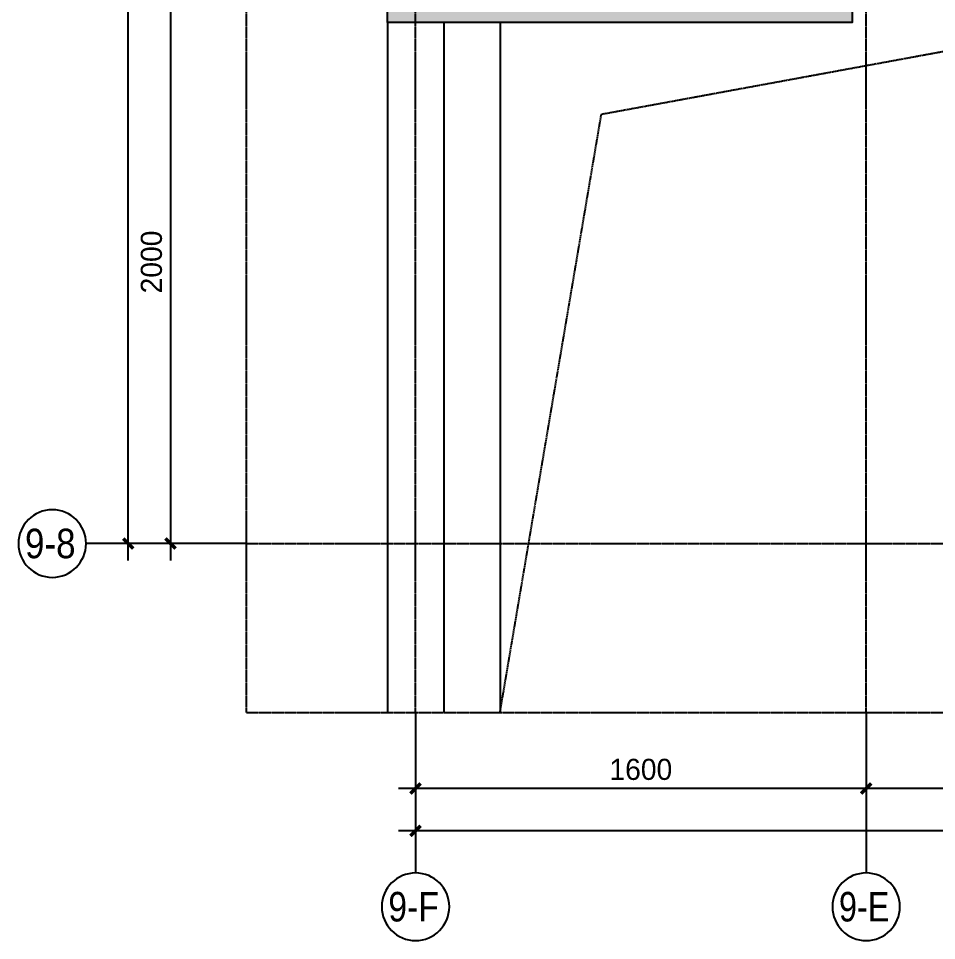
# Model space of a CAD drawing. Header units: millimetres. Extents: x 590 to 34010, y 590 to 7410.
# Drawn here: x 20590 to 23850, y 590 to 3865 of the extents above; entities that cross this region are included whole.
import ezdxf
from ezdxf.enums import TextEntityAlignment as Align

# ---------------------------------------------------------------- set-up
doc = ezdxf.new("R2010")
doc.units = ezdxf.units.MM
doc.header["$PDMODE"] = 35
doc.linetypes.add('Pbo-Center', pattern=[9, 6, -1, 1, -1])
doc.linetypes.add('Pbo-Dashed', pattern=[3.75, 2.5, -1.25])
doc.layers.get('0').update_dxf_attribs({"color": 14})
doc.layers.get('DEFPOINTS').update_dxf_attribs({"color": 5})
for name, color, linetype in [('!PboDS-Stair', 30, 'Continuous'), ('!PboGS-13Light-Center', 134, 'Pbo-Center'), ('!PboGS-Dim', 50, 'Continuous'), ('!PboPL-AxisNumber', 150, 'Continuous'), ('!PboPL-Column', 182, 'Continuous'), ('!PboPL-Grid', 124, 'Pbo-Center'), ('!PboPL-Opening', 250, 'Pbo-Dashed'), ('!PboPL-ShadeDark', 251, 'Continuous'), ('!PboPL-TXT25', 40, 'Continuous'), ('!PboRC-18Norm', 30, 'Continuous')]:
    doc.layers.add(name, color=color, linetype=linetype)
doc.styles.add('!PYH.V2008_EN', font='')
doc.styles.add('!赫思Norm', font='赫思StyleNormEN.SHX', dxfattribs={"width": 0.9, "bigfont": '赫思StyleDimTextCN.SHX'})
doc.styles.get('!PYH.V2008_EN').set_extended_font_data('赫思深化DWG.CN繁')
doc.dimstyles.new('!PboMS-30', dxfattribs={"dimscale": 30, "dimtxt": 2.5, "dimasz": 1.2, "dimexe": 2, "dimexo": 2, "dimgap": 1, "dimtad": 1, "dimdec": 0, "dimdsep": 46, "dimtxsty": '!PYH.V2008_EN', "dimblk": 'ARCHTICK', "dimcen": 1, "dimdle": 2, "dimclrd": 44, "dimclre": 44, "dimclrt": 256, "dimadec": 1, "dimazin": 2, "dimtfac": 1, "dimtdec": 0, "dimtix": 1, "dimtmove": 2, "dimatfit": 1, "dimldrblk": '!PYH_DIM.ARCHTICK', "dimfxl": 5, "dimfxlon": 1, "dimtolj": 1, "dimtzin": 0, "dimlwd": -1, "dimlwe": -1, "dimarcsym": 0})

# ---------------------------------------------------------------- blocks, each defined once
blk = doc.blocks.new('_ArchTick')
at = {"const_width": 0.35}
blk.add_lwpolyline([(0.5, 0.5), (-0.5, -0.5)], dxfattribs=at)
blk = doc.blocks.new('*D104')
at = {"layer": '!PboGS-Dim', "color": 44, "transparency": 16777216}
for p, q in [((22000, 1130), (22000, 920)), ((31100, 1130), (31100, 920)), ((31160, 980), (21940, 980))]:
    blk.add_line(p, q, dxfattribs=at)
at = {"layer": 'DEFPOINTS', "color": 0, "transparency": 16777216}
for p in [(22000, 1400), (31100, 1400), (22000, 980)]:
    blk.add_point(p, dxfattribs=at)
at = {"layer": '!PboGS-Dim', "color": 44, "transparency": 16777216, "xscale": 36, "yscale": 36, "zscale": 36, "rotation": 180}
blk.add_blockref('_ArchTick', (22000, 980), dxfattribs=at)
at = {"layer": '!PboGS-Dim', "color": 44, "transparency": 16777216, "xscale": 36, "yscale": 36, "zscale": 36}
blk.add_blockref('_ArchTick', (31100, 980), dxfattribs=at)
at = {"layer": '!PboGS-Dim', "transparency": 16777216, "insert": (26550, 1047.5), "char_height": 75, "attachment_point": 5, "style": '!PYH.V2008_EN'}
blk.add_mtext('\\A1;9100', dxfattribs=at)
blk = doc.blocks.new('!PYH_DIM.ARCHTICK')
blk.add_lwpolyline([(0, 0, 0, 0, 0), (-0.964, -1.149, 0.4, 0.25, 0), (0, 0, 0.25, 0.4, 0), (-0.964, 1.149, 0, 0, 0), (0, 0, 0, 0, 0), (-1.635, 0, 0, 0, 0)], format="xyseb")
blk = doc.blocks.new('!pbo_grid201706_blkSC')
blk.add_circle((0, 0), 4)
at = {"layer": '!PboPL-TXT25', "style": '!赫思Norm', "width": 1.599118}
blk.add_attdef('A', text='', height=3.5, dxfattribs=at).set_placement((-2.76, -1.65), (3.22, -1.65), align=Align.FIT)
blk = doc.blocks.new('*D103')
at = {"layer": '!PboGS-Dim', "color": 44, "transparency": 16777216}
for p, q in [((20980, 1940), (20980, 6060)), ((21130, 6000), (20920, 6000)), ((21130, 2000), (20920, 2000))]:
    blk.add_line(p, q, dxfattribs=at)
at = {"layer": 'DEFPOINTS', "color": 0, "transparency": 16777216}
for p in [(20980, 6000), (21400, 6000), (21400, 2000)]:
    blk.add_point(p, dxfattribs=at)
at = {"layer": '!PboGS-Dim', "color": 44, "transparency": 16777216, "xscale": 36, "yscale": 36, "zscale": 36}
for p, rotation in [((20980, 6000), 90), ((20980, 2000), 270)]:
    blk.add_blockref('_ArchTick', p, dxfattribs=dict(at, rotation=rotation))
at = {"layer": '!PboGS-Dim', "transparency": 16777216, "insert": (20912.5, 4000), "char_height": 75, "attachment_point": 5, "rotation": 90, "style": '!PYH.V2008_EN'}
blk.add_mtext('\\A1;4000', dxfattribs=at)
blk = doc.blocks.new('*D90')
at = {"layer": '!PboGS-Dim', "color": 44, "transparency": 16777216}
for p, q in [((21130, 4060), (21130, 1940)), ((21280, 4000), (21070, 4000)), ((21280, 2000), (21070, 2000))]:
    blk.add_line(p, q, dxfattribs=at)
at = {"layer": 'DEFPOINTS', "color": 0, "transparency": 16777216}
for p in [(21400, 4000), (21130, 2000), (21400, 2000)]:
    blk.add_point(p, dxfattribs=at)
at = {"layer": '!PboGS-Dim', "color": 44, "transparency": 16777216, "xscale": 36, "yscale": 36, "zscale": 36}
for p, rotation in [((21130, 4000), 90), ((21130, 2000), 270)]:
    blk.add_blockref('_ArchTick', p, dxfattribs=dict(at, rotation=rotation))
at = {"layer": '!PboGS-Dim', "transparency": 16777216, "insert": (21062.5, 3000), "char_height": 75, "attachment_point": 5, "rotation": 90, "style": '!PYH.V2008_EN'}
blk.add_mtext('\\A1;2000', dxfattribs=at)
blk = doc.blocks.new('*D100')
at = {"layer": '!PboGS-Dim', "color": 44, "transparency": 16777216}
for p, q in [((23600, 1280), (23600, 1070)), ((24800, 1280), (24800, 1070)), ((24860, 1130), (23540, 1130))]:
    blk.add_line(p, q, dxfattribs=at)
at = {"layer": 'DEFPOINTS', "color": 0, "transparency": 16777216}
for p in [(23600, 1400), (24800, 1400), (23600, 1130)]:
    blk.add_point(p, dxfattribs=at)
at = {"layer": '!PboGS-Dim', "color": 44, "transparency": 16777216, "xscale": 36, "yscale": 36, "zscale": 36, "rotation": 180}
blk.add_blockref('_ArchTick', (23600, 1130), dxfattribs=at)
at = {"layer": '!PboGS-Dim', "color": 44, "transparency": 16777216, "xscale": 36, "yscale": 36, "zscale": 36}
blk.add_blockref('_ArchTick', (24800, 1130), dxfattribs=at)
at = {"layer": '!PboGS-Dim', "transparency": 16777216, "insert": (24200, 1197.5), "char_height": 75, "attachment_point": 5, "style": '!PYH.V2008_EN'}
blk.add_mtext('\\A1;1200', dxfattribs=at)
blk = doc.blocks.new('*D101')
at = {"layer": '!PboGS-Dim', "color": 44, "transparency": 16777216}
for p, q in [((22000, 1280), (22000, 1070)), ((23600, 1280), (23600, 1070)), ((23660, 1130), (21940, 1130))]:
    blk.add_line(p, q, dxfattribs=at)
at = {"layer": 'DEFPOINTS', "color": 0, "transparency": 16777216}
for p in [(22000, 1400), (23600, 1400), (22000, 1130)]:
    blk.add_point(p, dxfattribs=at)
at = {"layer": '!PboGS-Dim', "color": 44, "transparency": 16777216, "xscale": 36, "yscale": 36, "zscale": 36, "rotation": 180}
blk.add_blockref('_ArchTick', (22000, 1130), dxfattribs=at)
at = {"layer": '!PboGS-Dim', "color": 44, "transparency": 16777216, "xscale": 36, "yscale": 36, "zscale": 36}
blk.add_blockref('_ArchTick', (23600, 1130), dxfattribs=at)
at = {"layer": '!PboGS-Dim', "transparency": 16777216, "insert": (22800, 1197.5), "char_height": 75, "attachment_point": 5, "style": '!PYH.V2008_EN'}
blk.add_mtext('\\A1;1600', dxfattribs=at)

msp = doc.modelspace()

# ---------------------------------------------------------------- hatches: boundary and pattern name
at = {"layer": '!PboPL-ShadeDark'}
h = msp.add_hatch(color=256, dxfattribs=at)
h.dxf.hatch_style = 1
h.paths.add_polyline_path([(23550, 3850), (23550, 4100), (22100, 4100), (22100, 4200), (21900, 4200), (21900, 3850)])

# ---------------------------------------------------------------- linework, layer by layer
at = {"layer": '!PboDS-Stair'}
for points in [[(21900, 3850), (21900, 1400)], [(22100, 3850), (22100, 1400)], [(22300, 3850), (22300, 1400)]]:
    msp.add_lwpolyline(points, dxfattribs=at)
at = {"layer": '!PboGS-13Light-Center'}
for points in [[(21400, 1400), (21400, 3940), (21340, 3970), (21460, 4030), (21400, 4060), (21400, 6600)], [(21400, 1400), (27240, 1400), (27270, 1460), (27330, 1340), (27360, 1400), (33200, 1400)]]:
    msp.add_lwpolyline(points, dxfattribs=at)
at = {"layer": '!PboPL-AxisNumber'}
for p, q in [((21400, 2000), (20830, 2000)), ((22000, 1400), (22000, 830)), ((23600, 1400), (23600, 830))]:
    msp.add_line(p, q, dxfattribs=at)
at = {"layer": '!PboPL-Column'}
msp.add_lwpolyline([(22100, 4200), (22100, 4100), (23550, 4100), (23550, 3850), (21900, 3850), (21900, 4200)], close=True, dxfattribs=at)
at = {"layer": '!PboPL-Grid'}
for points in [[(22000, 1400), (22000, 6600)], [(23600, 1400), (23600, 6600)], [(21400, 2000), (33200, 2000)]]:
    msp.add_lwpolyline(points, dxfattribs=at)
at = {"layer": '!PboPL-Opening'}
msp.add_lwpolyline([(22300, 1400), (22660, 3525), (24700, 3900)], dxfattribs=at)
at = {"layer": '!PboRC-18Norm'}
for points in [[(21900, 3850), (21900, 1400)], [(22100, 3850), (22100, 1400)]]:
    msp.add_lwpolyline(points, dxfattribs=at)

# ---------------------------------------------------------------- block references
at = {"layer": '!PboPL-AxisNumber'}
ref = msp.add_blockref('!pbo_grid201706_blkSC', (20710, 2000), dxfattribs=dict(at, xscale=-30, yscale=30, zscale=30))
ref.add_attrib('A', '9-8', dxfattribs={"layer": '!PboPL-TXT25', "height": 105, "style": '!PYH.V2008_EN', "width": 0.673023}).set_placement((20613.4, 1947.8), (20792.8, 1947.8), align=Align.FIT)
ref = msp.add_blockref('!pbo_grid201706_blkSC', (22000, 710), dxfattribs=dict(at, xscale=-30, yscale=30, zscale=30))
ref.add_attrib('A', '9-F', dxfattribs={"layer": '!PboPL-TXT25', "height": 105, "style": '!PYH.V2008_EN', "width": 0.689655}).set_placement((21903.4, 657.8), (22082.8, 657.8), align=Align.FIT)
ref = msp.add_blockref('!pbo_grid201706_blkSC', (23600, 710), dxfattribs=dict(at, xscale=-30, yscale=30, zscale=30))
ref.add_attrib('A', '9-E', dxfattribs={"layer": '!PboPL-TXT25', "height": 105, "style": '!PYH.V2008_EN', "width": 0.698893}).set_placement((23503.4, 657.8), (23682.8, 657.8), align=Align.FIT)

# ---------------------------------------------------------------- dimensions: what is measured, and where the dimension line sits
at = {"layer": '!PboGS-Dim'}
for base, p1, p2, angle, picture, middle in [((20980, 6000), (21400, 2000), (21400, 6000), 90, '*D103', (20912.5, 4000)), ((21130, 2000), (21400, 4000), (21400, 2000), 270, '*D90', (21062.5, 3000)), ((22000, 980), (31100, 1400), (22000, 1400), 180, '*D104', (26550, 1047.5)), ((22000, 1130), (23600, 1400), (22000, 1400), 180, '*D101', (22800, 1197.5)), ((23600, 1130), (24800, 1400), (23600, 1400), 180, '*D100', (24200, 1197.5))]:
    dim = msp.add_linear_dim(base=base, p1=p1, p2=p2, angle=angle, dimstyle='!PboMS-30', dxfattribs=at)
    dim.commit()
    dim.dimension.update_dxf_attribs({"geometry": picture, "text_midpoint": middle})

doc.saveas('drawing.dxf')
